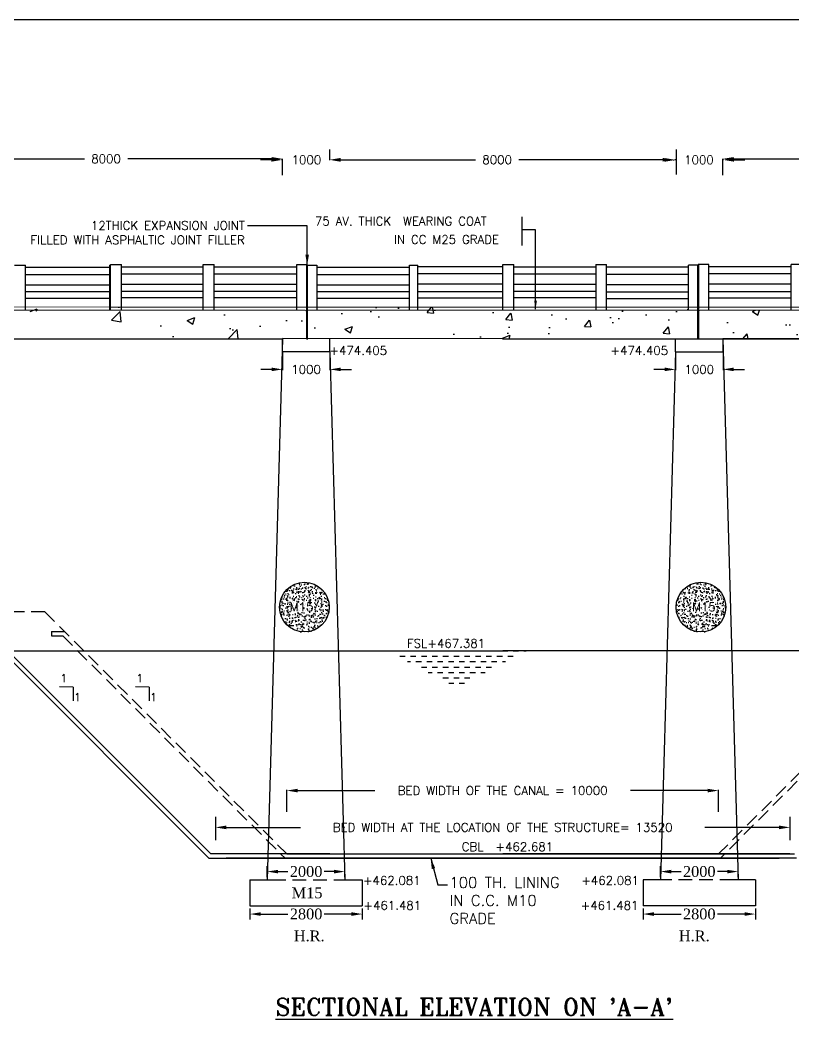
# Model space of a CAD drawing. Header units: millimetres. Extents: x -1426 to 1182, y 579 to 1915.
# Drawn here: x -1161.9 to -982.9, y 1640.5 to 1871.7 of the extents above; entities that cross this region are included whole.
import ezdxf
from ezdxf.enums import TextEntityAlignment as Align

# ---------------------------------------------------------------- set-up
doc = ezdxf.new("R2010")
doc.units = ezdxf.units.MM
doc.linetypes.add('HIDDEN', pattern=[9.525, 6.35, -3.175])
doc.styles.add('ROMANS', font='romans')
doc.styles.add('ROMANT', font='romant')
doc.styles.get("Standard").update_dxf_attribs({"font": 'times.ttf'})
doc.styles.add('TIMES NEW ROMAN', font='times.ttf')
doc.dimstyles.new('ISO-25', dxfattribs={"dimtxt": 2.5, "dimasz": 2.5, "dimexe": 1.25, "dimexo": 0.625, "dimtad": 0, "dimtih": 1, "dimtoh": 1, "dimlfac": 100, "dimtxsty": 'TIMES NEW ROMAN', "dimcen": 2.5, "dimadec": 0, "dimazin": 0, "dimtfac": 1, "dimtmove": 0, "dimatfit": 3, "dimfxl": 1, "dimarcsym": 0})
doc.dimstyles.get("Standard").update_dxf_attribs({"dimtxt": 2, "dimasz": 2.5, "dimexe": 0.18, "dimexo": 0.18, "dimgap": 1.5, "dimtad": 0, "dimtih": 1, "dimtoh": 1, "dimdec": 0, "dimlfac": 100, "dimzin": 0, "dimdsep": 46, "dimtxsty": 'ROMANS', "dimcen": 0.09, "dimadec": 0, "dimazin": 0, "dimtfac": 1, "dimtdec": 0, "dimtofl": 0, "dimtmove": 1, "dimatfit": 1, "dimfxl": 1, "dimtolj": 1, "dimtzin": 0, "dimarcsym": 0})
doc.dimstyles.new('STANDARD$0', dxfattribs={"dimscale": 88.888889, "dimtxt": 0.02, "dimasz": 0.02, "dimexe": 0.1, "dimexo": 0.1, "dimgap": 0.09, "dimtad": 2, "dimtih": 1, "dimtoh": 1, "dimdec": 0, "dimzin": 1, "dimdsep": 46, "dimtxsty": 'Standard', "dimcen": 0.09, "dimadec": 0, "dimazin": 0, "dimtfac": 1, "dimtdec": 4, "dimtofl": 0, "dimtmove": 0, "dimatfit": 3, "dimfxl": 1, "dimtolj": 1, "dimtzin": 1, "dimarcsym": 0})
pattern_1 = [(50, (0, 0), (18.21847, -1.59391), [1.905, -20.955]), (355, (0, 0), (-3.52428, 19.10566), [1.524, -16.764]), (100.451, (1.518, -0.133), (14.69425, 17.51167), [1.619, -17.809]), (46.1842, (0, 5.08), (27.1079, -4.20423), [2.8575, -31.4325]), (96.6356, (2.26, 4.73), (23.74042, 24.74256), [2.4285, -26.7135]), (351.184, (0, 5.08), (23.74046, 24.7425), [2.286, -25.146]), (21, (2.54, 3.81), (15.16149, -10.22655), [1.905, -20.955]), (326, (2.54, 3.81), (6.1802, 18.4188), [1.524, -16.764]), (71.4514, (3.803, 2.958), (21.34165, 8.19229), [1.619, -17.809]), (37.5, (0, 0), (0.30886, 8.455504), [0, -16.5608, 0, -17.018, 0, -16.8275]), (7.5, (0, 0), (6.681966, 10.018057), [0, -9.7028, 0, -16.1798, 0, -6.4135]), (327.5, (-5.664, 0), (13.55906, -0.572874), [0, -6.35, 0, -19.812, 0, -26.289]), (317.5, (-8.204, 0), (14.81292, 2.54265), [0, -8.255, 0, -13.1572, 0, -18.669])]

# ---------------------------------------------------------------- blocks, each defined once
blk = doc.blocks.new('*D67')
at = {"color": 0, "lineweight": -2, "transparency": 16777216}
for p, q in [((-1101.16, 1794.73), (-1101.16, 1790.66)), ((-1090.16, 1794.7), (-1090.16, 1790.66)), ((-1103.66, 1790.84), (-1106.16, 1790.84)), ((-1087.66, 1790.84), (-1085.16, 1790.84))]:
    blk.add_line(p, q, dxfattribs=at)
at = {"color": 0, "transparency": 16777216}
for points in [[(-1103.66, 1791.26), (-1103.66, 1790.43), (-1101.16, 1790.84)], [(-1087.66, 1791.26), (-1087.66, 1790.43), (-1090.16, 1790.84)]]:
    blk.add_solid(points, dxfattribs=at)
at = {"layer": 'Defpoints', "color": 0, "transparency": 16777216}
for p in [(-1101.16, 1794.91), (-1090.16, 1794.88), (-1090.16, 1790.84)]:
    blk.add_point(p, dxfattribs=at)
at = {"color": 0, "transparency": 16777216, "insert": (-1095.66, 1790.84), "char_height": 2, "attachment_point": 5, "style": 'ROMANS'}
blk.add_mtext('\\A1;1000', dxfattribs=at)
blk = doc.blocks.new('*D68')
at = {"color": 0, "lineweight": -2, "transparency": 16777216}
for p, q in [((-1103.72, 1839.34), (-1106.22, 1839.34)), ((-1101.22, 1839.31), (-1101.22, 1839.52)), ((-1090.16, 1839.31), (-1090.16, 1839.52)), ((-1087.66, 1839.34), (-1085.16, 1839.34))]:
    blk.add_line(p, q, dxfattribs=at)
at = {"color": 0, "transparency": 16777216}
for points in [[(-1103.72, 1839.76), (-1103.72, 1838.92), (-1101.22, 1839.34)], [(-1087.66, 1839.76), (-1087.66, 1838.92), (-1090.16, 1839.34)]]:
    blk.add_solid(points, dxfattribs=at)
at = {"layer": 'Defpoints', "color": 0, "transparency": 16777216}
for p in [(-1101.22, 1839.13), (-1090.16, 1839.34), (-1090.16, 1839.13)]:
    blk.add_point(p, dxfattribs=at)
at = {"color": 0, "transparency": 16777216, "insert": (-1095.58, 1839.34), "char_height": 2, "attachment_point": 5, "style": 'ROMANS'}
blk.add_mtext('\\A1;1000', dxfattribs=at)
blk = doc.blocks.new('*D69')
at = {"color": 0, "lineweight": -2, "transparency": 16777216}
for p, q in [((-1114.14, 1684.82), (-1096.92, 1684.82)), ((-986.14, 1684.82), (-1003.35, 1684.82))]:
    blk.add_line(p, q, dxfattribs=at)
at = {"color": 0, "transparency": 16777216}
for points in [[(-1114.14, 1685.24), (-1114.14, 1684.4), (-1116.64, 1684.82)], [(-986.14, 1685.24), (-986.14, 1684.4), (-983.64, 1684.82)]]:
    blk.add_solid(points, dxfattribs=at)
at = {"layer": 'Defpoints', "color": 0, "transparency": 16777216}
for p in [(-1116.64, 1684.82), (-983.64, 1684.82), (-983.64, 1684.82)]:
    blk.add_point(p, dxfattribs=at)
at = {"color": 0, "transparency": 16777216, "insert": (-1050.14, 1684.82), "char_height": 2, "attachment_point": 5, "style": 'ROMANS'}
blk.add_mtext('\\A1;BED WIDTH AT THE LOCATION OF THE STRUCTURE= 13520', dxfattribs=at)
blk = doc.blocks.new('*D82')
at = {"color": 0, "lineweight": -2, "transparency": 16777216}
for p, q in [((-1090.17, 1839.49), (-1090.17, 1839.55)), ((-1087.67, 1839.37), (-1056.45, 1839.37)), ((-1013.09, 1839.37), (-1046.4, 1839.37)), ((-1010.59, 1839.24), (-1010.59, 1839.19))]:
    blk.add_line(p, q, dxfattribs=at)
at = {"color": 0, "transparency": 16777216}
for points in [[(-1087.67, 1839.79), (-1087.67, 1838.96), (-1090.17, 1839.37)], [(-1013.09, 1839.79), (-1013.09, 1838.96), (-1010.59, 1839.37)]]:
    blk.add_solid(points, dxfattribs=at)
at = {"layer": 'Defpoints', "color": 0, "transparency": 16777216}
for p in [(-1090.17, 1839.37), (-1090.17, 1839.31), (-1010.59, 1839.42)]:
    blk.add_point(p, dxfattribs=at)
at = {"color": 0, "transparency": 16777216, "insert": (-1051.42, 1839.37), "char_height": 2, "attachment_point": 5, "style": 'ROMANS'}
blk.add_mtext('\\A1;8000', dxfattribs=at)
blk = doc.blocks.new('*D84')
at = {"color": 0, "lineweight": -2, "transparency": 16777216}
for p, q in [((-1100.14, 1688.39), (-1100.14, 1693.52)), ((-1097.64, 1693.34), (-1079.73, 1693.34)), ((-1002.64, 1693.34), (-1020.54, 1693.34)), ((-1000.14, 1688.39), (-1000.14, 1693.52))]:
    blk.add_line(p, q, dxfattribs=at)
at = {"color": 0, "transparency": 16777216}
for points in [[(-1097.64, 1693.76), (-1097.64, 1692.93), (-1100.14, 1693.34)], [(-1002.64, 1693.76), (-1002.64, 1692.93), (-1000.14, 1693.34)]]:
    blk.add_solid(points, dxfattribs=at)
at = {"layer": 'Defpoints', "color": 0, "transparency": 16777216}
for p in [(-1000.14, 1693.34), (-1100.14, 1688.21), (-1000.14, 1688.21)]:
    blk.add_point(p, dxfattribs=at)
at = {"color": 0, "transparency": 16777216, "insert": (-1050.14, 1693.34), "char_height": 2, "attachment_point": 5, "style": 'ROMANS'}
blk.add_mtext('\\A1;BED WIDTH OF THE CANAL = 10000', dxfattribs=at)
blk = doc.blocks.new('*D88')
at = {"color": 0, "lineweight": -2, "transparency": 16777216}
for p, q in [((-1180.73, 1839.7), (-1180.73, 1839.76)), ((-1178.23, 1839.58), (-1147, 1839.58)), ((-1103.64, 1839.58), (-1136.95, 1839.58)), ((-1101.14, 1839.45), (-1101.14, 1839.4))]:
    blk.add_line(p, q, dxfattribs=at)
at = {"color": 0, "transparency": 16777216}
for points in [[(-1178.23, 1840), (-1178.23, 1839.17), (-1180.73, 1839.58)], [(-1103.64, 1840), (-1103.64, 1839.17), (-1101.14, 1839.58)]]:
    blk.add_solid(points, dxfattribs=at)
at = {"layer": 'Defpoints', "color": 0, "transparency": 16777216}
for p in [(-1180.73, 1839.58), (-1180.73, 1839.52), (-1101.14, 1839.63)]:
    blk.add_point(p, dxfattribs=at)
at = {"color": 0, "transparency": 16777216, "insert": (-1141.98, 1839.58), "char_height": 2, "attachment_point": 5, "style": 'ROMANS'}
blk.add_mtext('\\A1;8000', dxfattribs=at)
blk = doc.blocks.new('*D94')
at = {"color": 0, "lineweight": -2, "transparency": 16777216}
for p, q in [((-1010.12, 1794.7), (-1010.12, 1790.66)), ((-999.12, 1794.73), (-999.12, 1790.66)), ((-1012.62, 1790.84), (-1015.12, 1790.84)), ((-996.62, 1790.84), (-994.12, 1790.84))]:
    blk.add_line(p, q, dxfattribs=at)
at = {"color": 0, "transparency": 16777216}
for points in [[(-1012.62, 1791.26), (-1012.62, 1790.43), (-1010.12, 1790.84)], [(-996.62, 1791.26), (-996.62, 1790.43), (-999.12, 1790.84)]]:
    blk.add_solid(points, dxfattribs=at)
at = {"layer": 'Defpoints', "color": 0, "transparency": 16777216}
for p in [(-1010.12, 1794.88), (-999.12, 1794.91), (-1010.12, 1790.84)]:
    blk.add_point(p, dxfattribs=at)
at = {"color": 0, "transparency": 16777216, "insert": (-1004.62, 1790.84), "char_height": 2, "attachment_point": 5, "style": 'ROMANS'}
blk.add_mtext('\\A1;1000', dxfattribs=at)
blk = doc.blocks.new('*D95')
at = {"color": 0, "lineweight": -2, "transparency": 16777216}
for p, q in [((-1012.62, 1839.34), (-1015.12, 1839.34)), ((-1010.12, 1839.31), (-1010.12, 1839.52)), ((-999.05, 1839.31), (-999.05, 1839.52)), ((-996.55, 1839.34), (-994.05, 1839.34))]:
    blk.add_line(p, q, dxfattribs=at)
at = {"color": 0, "transparency": 16777216}
for points in [[(-1012.62, 1839.76), (-1012.62, 1838.92), (-1010.12, 1839.34)], [(-996.55, 1839.76), (-996.55, 1838.92), (-999.05, 1839.34)]]:
    blk.add_solid(points, dxfattribs=at)
at = {"layer": 'Defpoints', "color": 0, "transparency": 16777216}
for p in [(-1010.12, 1839.34), (-1010.12, 1839.13), (-999.05, 1839.13)]:
    blk.add_point(p, dxfattribs=at)
at = {"color": 0, "transparency": 16777216, "insert": (-1004.69, 1839.34), "char_height": 2, "attachment_point": 5, "style": 'ROMANS'}
blk.add_mtext('\\A1;1000', dxfattribs=at)
blk = doc.blocks.new('*D98')
at = {"color": 0, "lineweight": -2, "transparency": 16777216}
for p, q in [((-1100.14, 1688.39), (-1100.14, 1693.52)), ((-1097.64, 1693.34), (-1079.73, 1693.34)), ((-1002.64, 1693.34), (-1020.54, 1693.34)), ((-1000.14, 1688.39), (-1000.14, 1693.52))]:
    blk.add_line(p, q, dxfattribs=at)
at = {"color": 0, "transparency": 16777216}
for points in [[(-1097.64, 1693.76), (-1097.64, 1692.93), (-1100.14, 1693.34)], [(-1002.64, 1693.76), (-1002.64, 1692.93), (-1000.14, 1693.34)]]:
    blk.add_solid(points, dxfattribs=at)
at = {"layer": 'Defpoints', "color": 0, "transparency": 16777216}
for p in [(-1100.14, 1693.34), (-1100.14, 1688.21), (-1000.14, 1688.21)]:
    blk.add_point(p, dxfattribs=at)
at = {"color": 0, "transparency": 16777216, "insert": (-1050.14, 1693.34), "char_height": 2, "attachment_point": 5, "style": 'ROMANS'}
blk.add_mtext('\\A1;BED WIDTH OF THE CANAL = 10000', dxfattribs=at)
blk = doc.blocks.new('*D92')
at = {"color": 0, "lineweight": -2, "transparency": 16777216}
for p, q in [((-999.13, 1839.45), (-999.13, 1839.4)), ((-996.63, 1839.58), (-963.32, 1839.58)), ((-922.05, 1839.58), (-953.28, 1839.58)), ((-919.55, 1839.7), (-919.55, 1839.76))]:
    blk.add_line(p, q, dxfattribs=at)
at = {"color": 0, "transparency": 16777216}
for points in [[(-996.63, 1840), (-996.63, 1839.17), (-999.13, 1839.58)], [(-922.05, 1840), (-922.05, 1839.17), (-919.55, 1839.58)]]:
    blk.add_solid(points, dxfattribs=at)
at = {"layer": 'Defpoints', "color": 0, "transparency": 16777216}
for p in [(-999.13, 1839.63), (-919.55, 1839.58), (-919.55, 1839.52)]:
    blk.add_point(p, dxfattribs=at)
at = {"color": 0, "transparency": 16777216, "insert": (-958.3, 1839.58), "char_height": 2, "attachment_point": 5, "style": 'ROMANS'}
blk.add_mtext('\\A1;8000', dxfattribs=at)
blk = doc.blocks.new('*D116')
at = {"color": 0, "lineweight": -2, "transparency": 16777216}
for p, q in [((-1104.66, 1673.28), (-1104.66, 1675.84)), ((-1102.16, 1674.59), (-1099.87, 1674.59)), ((-1089.16, 1674.59), (-1091.45, 1674.59)), ((-1086.66, 1673.31), (-1086.66, 1675.84))]:
    blk.add_line(p, q, dxfattribs=at)
at = {"color": 0, "transparency": 16777216}
for points in [[(-1102.16, 1675), (-1102.16, 1674.17), (-1104.66, 1674.59)], [(-1089.16, 1675), (-1089.16, 1674.17), (-1086.66, 1674.59)]]:
    blk.add_solid(points, dxfattribs=at)
at = {"layer": 'Defpoints', "color": 0, "transparency": 16777216}
for p in [(-1086.66, 1674.59), (-1104.66, 1672.66), (-1086.66, 1672.69)]:
    blk.add_point(p, dxfattribs=at)
at = {"color": 0, "transparency": 16777216, "insert": (-1095.66, 1674.59), "char_height": 2.5, "attachment_point": 5, "style": 'TIMES NEW ROMAN'}
blk.add_mtext('2000', dxfattribs=at)
blk = doc.blocks.new('*D117')
at = {"color": 0, "lineweight": -2, "transparency": 16777216}
for p, q in [((-1108.66, 1666.07), (-1108.66, 1663.51)), ((-1082.66, 1666.07), (-1082.66, 1663.51)), ((-1106.16, 1664.76), (-1099.87, 1664.76)), ((-1085.16, 1664.76), (-1091.45, 1664.76))]:
    blk.add_line(p, q, dxfattribs=at)
at = {"color": 0, "transparency": 16777216}
for points in [[(-1106.16, 1665.18), (-1106.16, 1664.34), (-1108.66, 1664.76)], [(-1085.16, 1665.18), (-1085.16, 1664.34), (-1082.66, 1664.76)]]:
    blk.add_solid(points, dxfattribs=at)
at = {"layer": 'Defpoints', "color": 0, "transparency": 16777216}
for p in [(-1108.66, 1666.69), (-1082.66, 1666.69), (-1082.66, 1664.76)]:
    blk.add_point(p, dxfattribs=at)
at = {"color": 0, "transparency": 16777216, "insert": (-1095.66, 1664.76), "char_height": 2.5, "attachment_point": 5, "style": 'TIMES NEW ROMAN'}
blk.add_mtext('2800', dxfattribs=at)
blk = doc.blocks.new('*D122')
at = {"color": 0, "lineweight": -2, "transparency": 16777216}
for p, q in [((-1013.62, 1673.31), (-1013.62, 1675.84)), ((-1011.12, 1674.59), (-1008.83, 1674.59)), ((-998.12, 1674.59), (-1000.41, 1674.59)), ((-995.62, 1673.28), (-995.62, 1675.84))]:
    blk.add_line(p, q, dxfattribs=at)
at = {"color": 0, "transparency": 16777216}
for points in [[(-1011.12, 1675), (-1011.12, 1674.17), (-1013.62, 1674.59)], [(-998.12, 1675), (-998.12, 1674.17), (-995.62, 1674.59)]]:
    blk.add_solid(points, dxfattribs=at)
at = {"layer": 'Defpoints', "color": 0, "transparency": 16777216}
for p in [(-1013.62, 1674.59), (-1013.62, 1672.69), (-995.62, 1672.66)]:
    blk.add_point(p, dxfattribs=at)
at = {"color": 0, "transparency": 16777216, "insert": (-1004.62, 1674.59), "char_height": 2.5, "attachment_point": 5, "style": 'TIMES NEW ROMAN'}
blk.add_mtext('2000', dxfattribs=at)
blk = doc.blocks.new('*D123')
at = {"color": 0, "lineweight": -2, "transparency": 16777216}
for p, q in [((-1017.62, 1666.07), (-1017.62, 1663.51)), ((-991.62, 1666.07), (-991.62, 1663.51)), ((-1015.12, 1664.76), (-1008.83, 1664.76)), ((-994.12, 1664.76), (-1000.41, 1664.76))]:
    blk.add_line(p, q, dxfattribs=at)
at = {"color": 0, "transparency": 16777216}
for points in [[(-1015.12, 1665.18), (-1015.12, 1664.34), (-1017.62, 1664.76)], [(-994.12, 1665.18), (-994.12, 1664.34), (-991.62, 1664.76)]]:
    blk.add_solid(points, dxfattribs=at)
at = {"layer": 'Defpoints', "color": 0, "transparency": 16777216}
for p in [(-1017.62, 1666.69), (-991.62, 1666.69), (-1017.62, 1664.76)]:
    blk.add_point(p, dxfattribs=at)
at = {"color": 0, "transparency": 16777216, "insert": (-1004.62, 1664.76), "char_height": 2.5, "attachment_point": 5, "style": 'TIMES NEW ROMAN'}
blk.add_mtext('2800', dxfattribs=at)

msp = doc.modelspace()

# ---------------------------------------------------------------- hatches: boundary and pattern name
h = msp.add_hatch()
h.set_pattern_fill('AR-CONC', color=256, scale=0.1, style=0)
h.set_pattern_definition(pattern_1)
edge = h.paths.add_edge_path()
edge.add_line((-1141.22243, 1797.90797), (-1010.14677, 1797.90797))
edge.add_line((-1009.90452, 1797.90797), (-1004.60452, 1797.90797))
edge.add_line((-1004.60452, 1805.40883), (-1004.60452, 1797.90797))
edge.add_line((-1004.60452, 1805.24214), (-1095.56238, 1805.24214))
edge.add_line((-1095.56213, 1805.269), (-1141.22243, 1805.269))
edge.add_line((-1271.797, 1797.90797), (-1141.14476, 1797.90797))
edge.add_line((-1141.14476, 1805.28155), (-1186.68085, 1805.28155))
edge.add_line((-1277.36339, 1805.28158), (-1186.83454, 1805.28158))
edge.add_line((-1277.64828, 1797.90797), (-1272.06339, 1797.90797))
edge.add_line((-1271.797, 1797.90797), (-1272.06339, 1797.90797))
edge.add_line((-1277.36339, 1805.51457), (-1277.36339, 1797.90797))
h = msp.add_hatch()
h.set_pattern_fill('AR-CONC', color=256, scale=0.75, style=0)
h.paths.add_polyline_path([(-913.71082, 1804.53155), (-959.17954, 1804.53155), (-959.17954, 1804.519), (-1004.75391, 1804.519), (-1004.75391, 1804.49263), (-1004.75391, 1797.90797), (-919.14069, 1797.90797), (-913.71082, 1797.90797)])
h.paths.add_polyline_path([(-828.21397, 1804.53158), (-913.31082, 1804.53158), (-913.31082, 1804.52124), (-913.51082, 1804.52124), (-913.51082, 1797.90797), (-828.48035, 1797.90797), (-828.21397, 1797.90797)])
h.paths.add_polyline_path([(-890.55763, 1797.7888), (-875.36715, 1797.7888), (-875.36715, 1800.7888), (-890.55763, 1800.7888)], flags=9)
h = msp.add_hatch()
h.set_pattern_fill('AR-CONC', color=256, scale=0.75, style=0)
h.paths.add_polyline_path([(-822.91397, 1804.53158), (-913.31082, 1804.53158), (-913.31082, 1804.52124), (-913.51082, 1804.52124), (-913.51082, 1797.90797), (-828.48035, 1797.90797), (-828.21397, 1797.90797), (-822.91397, 1797.90797)])
h.paths.add_polyline_path([(-913.71082, 1804.53155), (-959.17954, 1804.53155), (-959.17954, 1804.519), (-1004.75391, 1804.519), (-1004.75391, 1804.49263), (-1004.75391, 1797.90797), (-919.14069, 1797.90797), (-913.71082, 1797.90797)])
h.paths.add_polyline_path([(-890.55763, 1797.7888), (-875.36715, 1797.7888), (-875.36715, 1800.7888), (-890.55763, 1800.7888)], flags=9)
h = msp.add_hatch()
h.set_pattern_fill('AR-CONC', color=256, scale=0.1, style=0)
h.set_pattern_definition(pattern_1)
h.paths.add_polyline_path([(-913.71082, 1804.53155), (-959.17954, 1804.53155), (-959.17954, 1804.519), (-1004.75391, 1804.519), (-1004.75391, 1804.49263), (-1004.75391, 1797.90797), (-919.14069, 1797.90797), (-913.71082, 1797.90797)])
h.paths.add_polyline_path([(-822.91397, 1804.53158), (-913.31082, 1804.53158), (-913.31082, 1804.52124), (-913.51082, 1804.52124), (-913.51082, 1797.90797), (-828.48035, 1797.90797), (-828.21397, 1797.90797), (-822.91397, 1797.90797)])
h.paths.add_polyline_path([(-890.55763, 1797.7888), (-875.36715, 1797.7888), (-875.36715, 1800.7888), (-890.55763, 1800.7888)], flags=9)
h = msp.add_hatch()
h.set_pattern_fill('AR-CONC', color=256, scale=0.01, style=0)
h.set_pattern_definition([(50, (-1812.3577, -173.6226), (1.8218467, -0.1593909), [0.1905, -2.0955]), (355, (-1812.3577, -173.6226), (-0.3524283, 1.9105664), [0.1524, -1.6764]), (100.451, (-1812.2059, -173.6359), (1.469425, 1.7511669), [0.1619, -1.7809]), (46.1842, (-1812.3577, -173.1146), (2.7107904, -0.4204233), [0.28575, -3.14325]), (96.6356, (-1812.1318, -173.1497), (2.3740423, 2.4742556), [0.24285, -2.67135]), (351.184, (-1812.3577, -173.1146), (2.374046, 2.474251), [0.2286, -2.5146]), (21, (-1812.1037, -173.2416), (1.5161488, -1.0226552), [0.1905, -2.0955]), (326, (-1812.1037, -173.2416), (0.6180203, 1.8418797), [0.1524, -1.6764]), (71.4514, (-1811.9774, -173.3268), (2.1341649, 0.8192286), [0.1619, -1.7809]), (37.5, (-1812.3577, -173.6226), (0.03088603, 0.84555039), [0, -1.65608, 0, -1.7018, 0, -1.68275]), (7.5, (-1812.3577, -173.6226), (0.66819663, 1.00180575), [0, -0.97028, 0, -1.61798, 0, -0.64135]), (327.5, (-1812.9241, -173.6226), (1.35590595, -0.05728744), [0, -0.635, 0, -1.9812, 0, -2.6289]), (317.5, (-1813.1781, -173.6226), (1.4812918, 0.2542649), [0, -0.8255, 0, -1.31572, 0, -1.8669])])
h.paths.add_polyline_path([(-1090.29408, 1735.81015, 1), (-1101.7979, 1735.81015, 1)])
h.paths.add_polyline_path([(-1099.54281, 1734.3895), (-1093.11424, 1734.3895), (-1093.11424, 1737.3895), (-1099.54281, 1737.3895)], flags=24)
h = msp.add_hatch()
h.set_pattern_fill('AR-CONC', color=256, scale=0.01, style=0)
h.set_pattern_definition([(130, (-287.9197, -173.6226), (-1.8218467, -0.1593909), [0.1905, -2.0955]), (185, (-287.9197, -173.6226), (0.3524283, 1.9105664), [0.1524, -1.6764]), (79.549, (-288.0715, -173.6359), (-1.469425, 1.7511669), [0.1619, -1.7809]), (133.8158, (-287.9197, -173.1146), (-2.7107904, -0.4204233), [0.28575, -3.14325]), (83.3644, (-288.1455, -173.1497), (-2.3740423, 2.4742556), [0.24285, -2.67135]), (188.816, (-287.9197, -173.1146), (-2.374046, 2.474251), [0.2286, -2.5146]), (159, (-288.1737, -173.2416), (-1.5161488, -1.0226552), [0.1905, -2.0955]), (214, (-288.1737, -173.2416), (-0.6180203, 1.8418797), [0.1524, -1.6764]), (108.5486, (-288.3, -173.3268), (-2.1341649, 0.8192286), [0.1619, -1.7809]), (142.5, (-287.91965, -173.6226), (-0.03088603, 0.84555039), [0, -1.65608, 0, -1.7018, 0, -1.68275]), (172.5, (-287.91965, -173.6226), (-0.66819663, 1.00180575), [0, -0.97028, 0, -1.61798, 0, -0.64135]), (212.5, (-287.3532, -173.6226), (-1.35590595, -0.05728744), [0, -0.635, 0, -1.9812, 0, -2.6289]), (222.5, (-287.0992, -173.6226), (-1.4812918, 0.2542649), [0, -0.8255, 0, -1.31572, 0, -1.8669])])
h.paths.add_polyline_path([(-998.47946, 1735.81015, 1), (-1009.98328, 1735.81015, 1)])
h.paths.add_polyline_path([(-1006.40121, 1734.3895), (-999.97264, 1734.3895), (-999.97264, 1737.3895), (-1006.40121, 1737.3895)], flags=24)
h = msp.add_hatch()
h.set_pattern_fill('DASH', color=256, scale=10, style=0)
h.set_pattern_definition([(360, (-2368.9663, 1469.4444), (1.25, 1.25), [1.25, -1.25])])
h.paths.add_polyline_path([(-1044.08363, 1726.01272), (-1077.55181, 1726.01272), (-1060.81772, 1717.24072)])

# ---------------------------------------------------------------- linework, layer by layer
for p, q in [((-289.73557, 1871.72662), (-1425.53329, 1871.72662)), ((-1090.17476, 1839.55483), (-1090.17476, 1841.72024)), ((-1009.95104, 1841.72024), (-1009.95104, 1835.9798)), ((-1101.14277, 1835.80366), (-1101.14277, 1839.58492)), ((-999.13459, 1835.80366), (-999.13459, 1839.58492)), ((-1045.70913, 1826.11977), (-1045.70913, 1819.54052)), ((-1163.16405, 1814.98155), (-1160.66405, 1814.98155)), ((-1160.66405, 1804.53155), (-1160.66405, 1814.98155)), ((-1160.66405, 1814.47076), (-1141.0773, 1814.47076)), ((-1141.0773, 1804.53155), (-1141.0773, 1814.98155)), ((-1140.91643, 1815.10014), (-1138.41643, 1815.10014)), ((-1140.91643, 1804.65014), (-1140.91643, 1815.10014)), ((-1138.41643, 1804.65014), (-1138.41643, 1815.10014)), ((-1138.41643, 1814.58935), (-1119.46535, 1814.58935)), ((-1119.46535, 1815.10014), (-1116.96535, 1815.10014)), ((-1119.46535, 1804.65014), (-1119.46535, 1815.10014)), ((-1116.96535, 1804.65014), (-1116.96535, 1815.10014)), ((-1116.96535, 1814.58935), (-1097.83751, 1814.58935)), ((-1097.83751, 1815.10014), (-1095.43751, 1815.10014)), ((-1097.83751, 1804.65014), (-1097.83751, 1815.10014)), ((-1095.67476, 1814.98155), (-1093.17476, 1814.98155)), ((-1095.52345, 1804.49263), (-1095.52345, 1814.94263)), ((-1095.52345, 1797.86853), (-1095.52345, 1814.93183)), ((-1095.43751, 1814.88034), (-1095.43751, 1797.79624)), ((-1095.32345, 1797.86889), (-1095.32345, 1814.93183)), ((-1095.32345, 1804.48183), (-1095.32345, 1814.93183)), ((-1093.17476, 1814.98155), (-1093.17476, 1804.53155)), ((-1093.17476, 1814.47076), (-1071.69347, 1814.47076)), ((-1071.69347, 1814.98155), (-1069.78259, 1814.98155)), ((-1071.69347, 1804.65014), (-1071.69347, 1814.98155)), ((-1069.78259, 1804.53155), (-1069.78259, 1814.98155)), ((-1050.08152, 1814.58935), (-1069.78259, 1814.58935)), ((-1050.08152, 1815.10014), (-1047.53497, 1815.10014)), ((-1050.08152, 1804.53155), (-1050.08152, 1815.10014)), ((-1047.53497, 1804.65014), (-1047.53497, 1815.10014)), ((-1047.53497, 1814.58935), (-1028.58389, 1814.58935)), ((-1028.58389, 1815.10014), (-1026.08389, 1815.10014)), ((-1028.58389, 1815.10014), (-1028.58389, 1804.519)), ((-1026.08389, 1804.65014), (-1026.08389, 1815.10014)), ((-1007.10259, 1814.47076), (-1026.08389, 1814.47076)), ((-1004.60259, 1814.98155), (-1007.10259, 1814.98155)), ((-1007.10259, 1804.53155), (-1007.10259, 1814.98155)), ((-1004.95391, 1797.86889), (-1004.95391, 1814.93183)), ((-1004.95391, 1804.48183), (-1004.95391, 1814.93183)), ((-1002.43985, 1815.10014), (-1004.83985, 1815.10014)), ((-1004.83985, 1814.88034), (-1004.83985, 1797.79624)), ((-1004.75391, 1804.49263), (-1004.75391, 1814.94263)), ((-1004.75391, 1797.86853), (-1004.75391, 1814.93183)), ((-1002.43985, 1804.65014), (-1002.43985, 1815.10014)), ((-983.312, 1814.58935), (-1002.43985, 1814.58935)), ((-980.812, 1815.10014), (-983.312, 1815.10014)), ((-983.312, 1804.65014), (-983.312, 1815.10014)), ((-1160.66405, 1812.82076), (-1141.0773, 1812.82076)), ((-1138.41643, 1812.93935), (-1119.46535, 1812.93935)), ((-1116.96535, 1812.93935), (-1097.83751, 1812.93935)), ((-1093.17476, 1812.82076), (-1071.69347, 1812.82076)), ((-1050.08152, 1812.93935), (-1069.78259, 1812.93935)), ((-1047.53497, 1812.93935), (-1028.58389, 1812.93935)), ((-1007.10259, 1812.82076), (-1026.08389, 1812.82076)), ((-983.312, 1812.93935), (-1002.43985, 1812.93935)), ((-1160.66405, 1810.42076), (-1141.0773, 1810.42076)), ((-1141.0773, 1808.77076), (-1160.66405, 1808.77076)), ((-1138.41643, 1810.53935), (-1119.46535, 1810.53935)), ((-1119.46535, 1808.88935), (-1138.41643, 1808.88935)), ((-1116.96535, 1810.53935), (-1097.83751, 1810.53935)), ((-1097.83751, 1808.88935), (-1116.96535, 1808.88935)), ((-1093.17476, 1810.42076), (-1071.69347, 1810.42076)), ((-1071.69347, 1808.77076), (-1093.17476, 1808.77076)), ((-1050.08152, 1810.53935), (-1069.78259, 1810.53935)), ((-1069.78259, 1808.88935), (-1050.08152, 1808.88935)), ((-1047.53497, 1810.53935), (-1028.58389, 1810.53935)), ((-1028.58389, 1808.88935), (-1047.53497, 1808.88935)), ((-1007.10259, 1810.42076), (-1026.08389, 1810.42076)), ((-1026.08389, 1808.77076), (-1007.10259, 1808.77076)), ((-983.312, 1810.53935), (-1002.43985, 1810.53935)), ((-1002.43985, 1808.88935), (-983.312, 1808.88935)), ((-1141.0773, 1807.27076), (-1160.66405, 1807.27076)), ((-1119.46535, 1807.38935), (-1138.41643, 1807.38935)), ((-1097.83751, 1807.38935), (-1116.96535, 1807.38935)), ((-1071.69347, 1807.27076), (-1093.17476, 1807.27076)), ((-1069.78259, 1807.38935), (-1050.08152, 1807.38935)), ((-1028.58389, 1807.38935), (-1047.53497, 1807.38935)), ((-1026.08389, 1807.27076), (-1007.10259, 1807.27076)), ((-1002.43985, 1807.38935), (-983.312, 1807.38935)), ((-1095.72345, 1804.48183), (-1095.52345, 1804.48183)), ((-1095.63776, 1804.49214), (-1095.52345, 1804.48183)), ((-1095.40913, 1804.49214), (-1095.52345, 1804.48183)), ((-1095.32345, 1804.48183), (-1095.52345, 1804.48183)), ((-1004.95391, 1804.48183), (-1004.75391, 1804.48183)), ((-1004.86822, 1804.49214), (-1004.75391, 1804.48183)), ((-1004.6396, 1804.49214), (-1004.75391, 1804.48183)), ((-1004.55391, 1804.48183), (-1004.75391, 1804.48183)), ((-1271.797, 1797.90797), (-1101.09829, 1797.90797)), ((-1101.09829, 1797.90797), (-1104.65708, 1672.69441)), ((-1101.15708, 1794.91333), (-1101.15708, 1797.90797)), ((-1050.13868, 1797.91491), (-1101.09623, 1798.01301)), ((-1090.15708, 1794.88321), (-1090.15708, 1797.8644)), ((-1050.21635, 1797.90797), (-919.14069, 1797.90797)), ((-1010.12028, 1794.88321), (-1010.12028, 1797.8644)), ((-828.48035, 1797.90797), (-999.17906, 1797.90797)), ((-999.17906, 1797.90797), (-995.62028, 1672.69441)), ((-999.12028, 1794.91333), (-999.12028, 1797.90797)), ((-1090.15708, 1794.91333), (-1101.15708, 1794.91333)), ((-1090.15708, 1794.91333), (-1086.65708, 1672.66158)), ((-1010.12028, 1794.91333), (-1013.62028, 1672.66158)), ((-1010.12028, 1794.91333), (-999.12028, 1794.91333)), ((-1173.74845, 1734.69441), (-1117.73868, 1678.69441)), ((-1169.62829, 1729.16088), (-1118.15284, 1677.69441)), ((-1164.74688, 1725.69441), (-1050.13868, 1725.69441)), ((-1116.63868, 1725.69441), (-1050.13868, 1725.69441)), ((-935.53048, 1725.69441), (-1050.13868, 1725.69441)), ((-1116.63868, 1687.27078), (-1116.63868, 1681.84637)), ((-983.63868, 1687.27078), (-983.63868, 1681.84637)), ((-983.63868, 1687.27078), (-983.63868, 1681.84637)), ((-1118.15284, 1677.69441), (-986.10276, 1677.69441)), ((-1090.15708, 1678.69441), (-1117.73868, 1678.69441)), ((-983.27509, 1677.69441), (-1114.1746, 1677.69441)), ((-982.12451, 1677.69441), (-1100.54307, 1677.69441)), ((-1100.12891, 1678.69441), (-1050.13868, 1678.69441)), ((-1050.21635, 1678.69441), (-986.46635, 1678.69441)), ((-983.63868, 1678.69441), (-1050.13868, 1678.69441)), ((-983.63868, 1678.69441), (-1050.13868, 1678.69441)), ((-1010.12028, 1678.69441), (-999.12028, 1678.69441)), ((-1010.12028, 1678.69441), (-982.53868, 1678.69441)), ((-1108.65708, 1672.69441), (-1103.52616, 1672.69441)), ((-1108.65708, 1672.69441), (-1108.65708, 1666.69441)), ((-1087.59718, 1672.66158), (-1082.65708, 1672.65346)), ((-1082.65708, 1672.65346), (-1082.65708, 1666.69441)), ((-1012.68018, 1672.66158), (-1017.62028, 1672.65346)), ((-1017.62028, 1672.65346), (-1017.62028, 1666.69441)), ((-991.62028, 1672.69441), (-996.75119, 1672.69441)), ((-991.62028, 1672.69441), (-991.62028, 1666.69441)), ((-1108.65708, 1666.69441), (-1082.65708, 1666.69441)), ((-991.62028, 1666.69441), (-1017.62028, 1666.69441))]:
    msp.add_line(p, q)
at = {"linetype": 'HIDDEN', "ltscale": 0.5}
for p, q in [((-1156.13868, 1734.69441), (-1186.13868, 1734.69441)), ((-1156.13868, 1734.69441), (-1100.12891, 1678.69441)), ((-944.13868, 1734.69441), (-1000.14845, 1678.69441)), ((-1154.60436, 1730.16088), (-1151.60436, 1730.16088)), ((-1154.60436, 1730.16088), (-1154.60436, 1729.16088)), ((-1154.60436, 1729.16088), (-1152.01852, 1729.16088)), ((-1152.01852, 1729.16088), (-1100.54307, 1677.69441)), ((-948.25883, 1729.16088), (-999.73428, 1677.69441)), ((-1149.6168, 1717.31675), (-1154.19549, 1717.35241)), ((-1149.6168, 1717.31675), (-1149.6168, 1712.71788)), ((-1132.00703, 1717.31675), (-1136.58572, 1717.35241)), ((-1132.00703, 1717.31675), (-1132.00703, 1712.71788)), ((-1103.56045, 1672.68783), (-1087.56045, 1672.66152)), ((-996.7169, 1672.68783), (-1012.7169, 1672.66152))]:
    msp.add_line(p, q, dxfattribs=at)
at = {"flags": 128}
for points in [[(-1277.36339, 1805.28158, 0.2, 0.2, 0), (-1095.82845, 1805.28158, 0.2, 0.2, 0)], [(-1141.02014, 1805.28155, 0.2, 0.2, 0), (-1186.55622, 1805.28155, 0.2, 0.2, 0)], [(-1095.43751, 1805.269, 0.2, 0.2, 0), (-1141.09781, 1805.269, 0.2, 0.2, 0)], [(-1095.72131, 1805.269, 0.2, 0.2, 0), (-1050.06101, 1805.269, 0.2, 0.2, 0)], [(-1050.13868, 1805.28155, 0.2, 0.2, 0), (-1095.67476, 1805.28155, 0.2, 0.2, 0)], [(-1004.55604, 1805.269, 0.2, 0.2, 0), (-1050.21635, 1805.269, 0.2, 0.2, 0)], [(-1050.13868, 1805.28155, 0.2, 0.2, 0), (-1004.60259, 1805.28155, 0.2, 0.2, 0)], [(-1004.83985, 1805.269, 0.2, 0.2, 0), (-959.17954, 1805.269, 0.2, 0.2, 0)], [(-822.91397, 1805.28158, 0.2, 0.2, 0), (-1004.4489, 1805.28158, 0.2, 0.2, 0)]]:
    msp.add_lwpolyline(points, format="xyseb", dxfattribs=at)
at = {"const_width": 0.2, "flags": 128}
for points in [[(-1277.36339, 1804.53158), (-1095.82845, 1804.53158)], [(-1141.02014, 1804.53155), (-1186.55622, 1804.53155)], [(-1095.43751, 1804.519), (-1141.09781, 1804.519)], [(-1095.72131, 1804.519), (-1050.06101, 1804.519)], [(-1050.13868, 1804.53155), (-1095.67476, 1804.53155)], [(-1004.55604, 1804.519), (-1050.21635, 1804.519)], [(-1050.13868, 1804.53155), (-1004.60259, 1804.53155)], [(-1004.83985, 1804.519), (-959.17954, 1804.519)], [(-822.91397, 1804.53158), (-1004.4489, 1804.53158)]]:
    msp.add_lwpolyline(points, dxfattribs=at)
for centre in [(-1096.04599, 1735.81015), (-1004.23137, 1735.81015)]:
    msp.add_circle(centre, 5.75191)

# ---------------------------------------------------------------- texts
at = {"style": 'ROMANS'}
for s, p in [('75 AV. THICK  WEARING COAT', (-1093.6123, 1824.17089)), ('IN CC M25 GRADE', (-1075.32658, 1819.90346)), ('+474.405', (-1090.2701, 1794.20218)), ('+474.405', (-1025.19214, 1794.20218)), ('M15 ', (-1099.42376, 1734.8895)), ('M15 ', (-1006.28217, 1734.8895)), ('FSL+467.381', (-1072.30115, 1726.41416)), ('CBL  +462.681', (-1059.6212, 1679.34051)), ('+462.081', (-1082.51094, 1671.53578)), ('+462.081', (-1031.95689, 1671.53578)), ('+461.481', (-1082.38527, 1665.76278)), ('+461.481', (-1032.08256, 1665.76278))]:
    msp.add_text(s, height=2, dxfattribs=at).set_placement(p)
at = {"linetype": 'HIDDEN', "ltscale": 0.5, "style": 'ROMANS'}
for p in [(-1152.58258, 1718.41503), (-1134.97281, 1718.41503), (-1149.41109, 1714.02443), (-1131.80132, 1714.02443)]:
    msp.add_text('1', height=1.875, dxfattribs=at).set_placement(p)
for p in [(-1098.50556, 1658.45243), (-1009.34389, 1658.45243)]:
    msp.add_text('H.R.', height=2.5).set_placement(p)
at = {"style": 'ROMANT'}
msp.add_text("%%uSECTIONAL ELEVATION ON 'A-A'", height=4, dxfattribs=at).set_placement((-1056.70687, 1641.26078), align=Align.CENTER)
at = {"insert": (-1109.84685, 1819.81045), "char_height": 2, "attachment_point": 9, "style": 'ROMANS'}
msp.add_mtext('{\\Fsimplex.shx;12THICK EXPANSION JOINT\\PFILLED WITH ASPHALTIC JOINT FILLER}', dxfattribs=at)
at = {"insert": (-1062.44012, 1673.32183), "char_height": 2.5, "width": 200, "attachment_point": 1, "style": 'ROMANS'}
msp.add_mtext('100 TH. LINING \\PIN C.C. M10 \\PGRADE  ', dxfattribs=at)
at = {"insert": (-1099.94055, 1670.91379), "char_height": 2.5, "width": 200, "attachment_point": 1}
msp.add_mtext(' M15', dxfattribs=at)

# ---------------------------------------------------------------- dimensions: what is measured, and where the dimension line sits
for base, p1, p2, text, picture, middle in [((-1180.72966, 1839.58492), (-1101.14277, 1839.62528), (-1180.72966, 1839.51841), '8000', '*D88', (-1141.97769, 1839.58492)), ((-1090.15708, 1839.33913), (-1101.22383, 1839.12836), (-1090.15708, 1839.12836), '1000', '*D68', (-1095.58417, 1839.33913)), ((-1090.17476, 1839.37483), (-1010.58787, 1839.4152), (-1090.17476, 1839.30833), '8000', '*D82', (-1051.42279, 1839.37483))]:
    dim = msp.add_linear_dim(base=base, p1=p1, p2=p2, text=text, dimstyle='Standard')
    dim.commit()
    dim.dimension.update_dxf_attribs({"geometry": picture, "text_midpoint": middle, "dimtype": 160})
for base, p1, p2, text, picture, middle in [((-919.5477, 1839.58492), (-999.13459, 1839.62528), (-919.5477, 1839.51841), '8000', '*D92', (-958.29967, 1839.58492)), ((-1010.12028, 1839.33913), (-999.05352, 1839.12836), (-1010.12028, 1839.12836), '1000', '*D95', (-1004.69319, 1839.33913))]:
    dim = msp.add_linear_dim(base=base, p1=p1, p2=p2, angle=180, text=text, dimstyle='Standard')
    dim.commit()
    dim.dimension.update_dxf_attribs({"geometry": picture, "text_midpoint": middle, "dimtype": 160})
for base, p1, p2, text, override, picture, middle in [((-1090.15708, 1790.84442), (-1101.15708, 1794.91333), (-1090.15708, 1794.88321), '1000', {"dimscale": 1, "dimtxt": 2, "dimasz": 2.5, "dimexe": 0.18, "dimexo": 0.18, "dimgap": 1.5, "dimtad": 0, "dimlfac": 100, "dimzin": 0, "dimtxsty": 'ROMANS', "dimtdec": 0, "dimtmove": 1, "dimatfit": 1, "dimtzin": 0}, '*D67', (-1095.65708, 1790.84442)), ((-1000.13868, 1693.34223), (-1100.13868, 1688.21497), (-1000.13868, 1688.21497), 'BED WIDTH OF THE CANAL = 10000', {"dimscale": 1, "dimtxt": 2, "dimasz": 2.5, "dimexe": 0.18, "dimexo": 0.18, "dimgap": 1.5, "dimtad": 0, "dimlfac": 100, "dimzin": 0, "dimtxsty": 'ROMANS', "dimtdec": 0, "dimtmove": 2, "dimatfit": 1, "dimtzin": 0}, '*D84', (-1050.13868, 1693.34223)), ((-983.63868, 1684.82133), (-1116.63868, 1684.82133), (-983.63868, 1684.82133), 'BED WIDTH AT THE LOCATION OF THE STRUCTURE= 13520', {"dimscale": 1, "dimtxt": 2, "dimasz": 2.5, "dimexe": 0.18, "dimexo": 0.18, "dimgap": 1.5, "dimtad": 0, "dimlfac": 100, "dimzin": 0, "dimtxsty": 'ROMANS', "dimtdec": 0, "dimtmove": 2, "dimatfit": 1, "dimtzin": 0}, '*D69', (-1050.13868, 1684.82133))]:
    dim = msp.add_linear_dim(base=base, p1=p1, p2=p2, text=text, dimstyle='STANDARD$0', override=override)
    dim.commit()
    dim.dimension.update_dxf_attribs({"geometry": picture, "text_midpoint": middle})
for base, p1, p2, text, override, picture, middle in [((-1010.12028, 1790.84442), (-999.12028, 1794.91333), (-1010.12028, 1794.88321), '1000', {"dimscale": 1, "dimtxt": 2, "dimasz": 2.5, "dimexe": 0.18, "dimexo": 0.18, "dimgap": 1.5, "dimtad": 0, "dimlfac": 100, "dimzin": 0, "dimtxsty": 'ROMANS', "dimtdec": 0, "dimtmove": 1, "dimatfit": 1, "dimtzin": 0}, '*D94', (-1004.62028, 1790.84442)), ((-1100.13868, 1693.34223), (-1000.13868, 1688.21497), (-1100.13868, 1688.21497), 'BED WIDTH OF THE CANAL = 10000', {"dimscale": 1, "dimtxt": 2, "dimasz": 2.5, "dimexe": 0.18, "dimexo": 0.18, "dimgap": 1.5, "dimtad": 0, "dimlfac": 100, "dimzin": 0, "dimtxsty": 'ROMANS', "dimtdec": 0, "dimtmove": 2, "dimatfit": 1, "dimtzin": 0}, '*D98', (-1050.13868, 1693.34223))]:
    dim = msp.add_linear_dim(base=base, p1=p1, p2=p2, angle=180, text=text, dimstyle='STANDARD$0', override=override)
    dim.commit()
    dim.dimension.update_dxf_attribs({"geometry": picture, "text_midpoint": middle})
for base, p1, p2, text, picture, middle in [((-1086.65708, 1674.58551), (-1104.65708, 1672.65972), (-1086.65708, 1672.68932), '2000', '*D116', (-1095.65708, 1674.58551)), ((-1082.65708, 1664.7607), (-1108.65708, 1666.69441), (-1082.65708, 1666.69441), '2800', '*D117', (-1095.65708, 1664.7607))]:
    dim = msp.add_linear_dim(base=base, p1=p1, p2=p2, text=text, dimstyle='ISO-25')
    dim.commit()
    dim.dimension.update_dxf_attribs({"geometry": picture, "text_midpoint": middle})
for base, p1, p2, text, picture, middle in [((-1013.62028, 1674.58551), (-995.62028, 1672.65972), (-1013.62028, 1672.68932), '2000', '*D122', (-1004.62028, 1674.58551)), ((-1017.62028, 1664.7607), (-991.62028, 1666.69441), (-1017.62028, 1666.69441), '2800', '*D123', (-1004.62028, 1664.7607))]:
    dim = msp.add_linear_dim(base=base, p1=p1, p2=p2, angle=180, text=text, dimstyle='ISO-25')
    dim.commit()
    dim.dimension.update_dxf_attribs({"geometry": picture, "text_midpoint": middle})

# ---------------------------------------------------------------- leaders
for points, dimstyle, override in [([(-1095.4098, 1814.90898), (-1095.4098, 1824.04558), (-1109.21392, 1824.04558)], 'ISO-25', {"dimgap": 0.625, "dimtad": 0, "dimtxsty": 'Standard'}), ([(-1042.52791, 1804.78641), (-1042.52791, 1823.12441), (-1045.70913, 1823.12441)], 'Standard', {"dimasz": 2}), ([(-1066.80727, 1677.69441), (-1065.1554, 1671.54642), (-1062.90627, 1671.54642)], 'ISO-25', {"dimgap": 0.625, "dimtad": 0})]:
    msp.add_leader(points, dimstyle=dimstyle, override=override)

doc.saveas('drawing.dxf')
